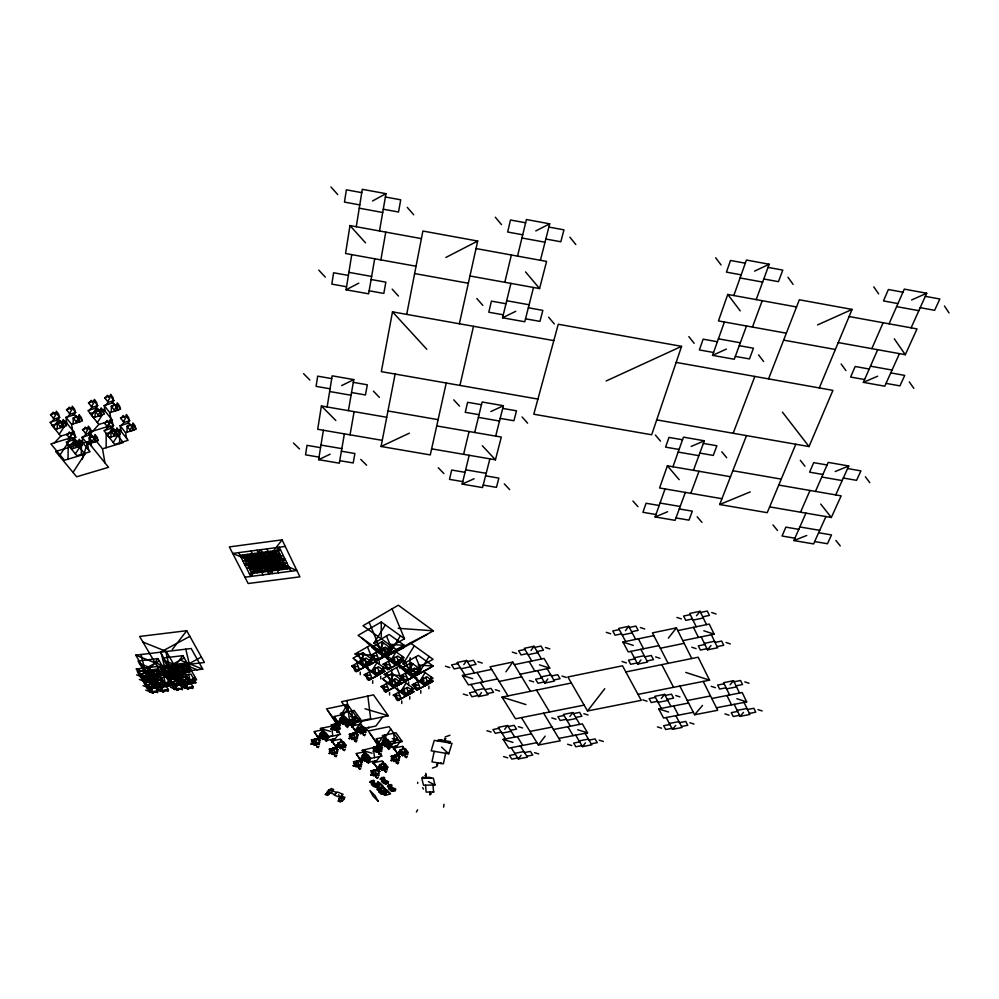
<?xml version="1.0" encoding="UTF-8"?>
<svg xmlns="http://www.w3.org/2000/svg" width="999" height="999" viewBox="0 0 999 999"><rect width="100%" height="100%" fill="white"/><g stroke="black" fill="none" stroke-linecap="round" stroke-linejoin="round"><path stroke-width="1.5" d="M386.488 666.383L386.488 663.723M387.4 659.39L387.4 656.705M116.596 435.339L116.608 429.47L110.989 431.181L110.964 437.05M117.02 410.402L117.045 404.495L111.339 406.256L111.326 412.162M119.643 443.656L119.655 429.57L106.206 433.653L106.144 447.714M367.52 730.281L366.371 730.144L367.52 730.306M389.56 695.017L389.56 692.444M391.733 672.739L391.745 670.092M392.083 679.495L392.108 673.338L382.305 678.783L392.058 685.614L401.86 680.207L396.615 667.519M392.382 684.415L392.395 681.805M394.268 663.286L384.378 656.281L394.33 650.661L404.208 657.717L394.268 663.286L394.293 656.992M100.787 415.397L100.824 409.503L95.155 411.251L95.117 417.145M394.617 661.825L394.63 659.14M396.628 697.364L396.64 694.792M94.718 441.97L94.768 436.113L89.186 437.812L89.136 443.656M397.565 690.634L397.577 688.049M378.858 753.995L379.995 753.958L378.871 753.745M399.85 668.219L399.875 665.559M401.748 703.483L401.773 700.936M81.319 455.182L81.468 441.171L68.232 445.192L68.019 459.178M403.421 678.321L403.446 675.686M411.501 678.046L404.32 681.93L413.986 688.736L404.183 694.093L404.258 688.036M404.632 692.981L404.67 690.409M78.746 422.19L78.821 416.308L73.214 418.044L73.127 423.913M78.834 446.778L78.896 440.934L73.364 442.619L73.289 448.451M384.927 743.156C385.327 742.769 382.942 741.295 384.34 742.644M408.579 684.59L408.603 681.98M409.902 672.127L387.162 655.993L410.314 642.931L433.067 659.315L409.902 672.127L410.114 657.654M409.74 699.15L409.777 696.578M62.762 427.11L62.85 421.241L57.28 422.964L57.18 428.821M411.113 668.955L411.201 662.699L401.261 668.244L411.026 675.149L420.966 669.667L415.646 656.905M411.551 673.826L411.588 671.191M415.671 686.962L415.709 684.352M393.469 749.013L394.605 749.025M394.605 748.925L393.494 748.763M416.683 680.132L416.733 677.509M420.754 693.169L420.804 690.584M388.524 690.471L385.427 692.145L423.426 671.415L433.091 678.309L423.151 683.741L423.289 677.597M423.801 682.517L423.851 679.894M417.669 783.441L417.694 782.192M428.871 688.761L428.933 686.163M443.606 807.155L444.006 804.332M386.738 417.282L321.403 405.981L317.707 429.283L382.267 440.359M421.428 238.611L349.975 225.587L345.554 253.509L416.059 266.246M344.393 433.853L339.31 463.186L318.619 459.677L323.376 430.257M327.135 406.968L332.168 375.824L353.783 379.595L348.401 410.651M374.7 258.766L368.631 293.818L346.066 289.785L351.748 254.62M356.256 226.736L362.3 189.31L385.964 193.669L379.508 230.969M350.037 434.827L354.121 411.638M380.869 259.89L385.764 232.105M553.821 340.609L392.495 311.85L381.331 371.64L537.924 399.076M446.228 383.017L430.282 454.92L381.069 446.478L395.129 374.063M406.718 314.385L422.889 231.031L477.697 241.046L459.353 323.763M434.24 751.335L431.98 761.875L443.394 763.798L445.666 753.283M459.94 385.414L473.489 326.286M463.598 454.333L469.068 431.518M504.82 282.292L511.363 254.995M489.885 458.841L482.567 487.574L462.175 484.103L469.18 455.294M474.712 432.492L482.117 401.998L503.409 405.719L495.666 436.113M533.503 287.475L524.775 321.765L502.559 317.782L510.914 283.391M517.532 256.119L526.423 219.53L549.7 223.826L540.422 260.289M384.902 743.318L384.103 742.831M431.63 448.838L495.454 459.802L501.298 437.087L436.713 425.924M469.955 275.986L539.572 288.574L546.578 261.413L476.036 248.551M388.399 744.455L390.372 745.042L388.411 744.58M392.52 757.754L393.681 757.866M393.656 757.991L392.52 757.854M398.089 760.389L399.25 760.501L398.089 760.489M406.156 757.092L405.045 756.805L406.193 756.98M375.949 786.513L376.486 784.739L378.072 786.338L375.562 787.075L373.976 785.489L376.486 784.739M386.188 783.491L386.738 781.705L388.324 783.303L385.801 784.053L384.215 782.454L386.738 781.705M383.204 793.793L383.741 792.032L385.314 793.618L382.817 794.355L381.243 792.769L383.741 792.032M437.087 764.784L437.687 762.836M444.543 740.646L445.154 738.648M393.419 790.796L393.968 789.035L395.529 790.621L393.019 791.358L391.446 789.772L393.968 789.035M448.738 753.795L452.01 743.368L434.315 740.359L431.156 750.823L448.738 753.795L441.558 747.102M82.18 459.428L87.825 441.733L108.541 467.307L76.648 476.773L55.644 451.486L87.825 441.733M385.989 793.83L387.125 790.396L390.534 793.843L385.09 795.429L381.668 791.995L387.125 790.396M681.58 346.341L651.685 434.777L533.803 414.223L558.266 324.25L681.58 346.341L606.206 380.969M330.057 753.496L328.896 753.333L330.07 753.433M332.467 748.214L333.629 748.376M333.591 748.488L332.467 748.338M730.494 476.723L667.394 465.809L659.577 487.987L721.952 498.701M796.54 306.955L727.771 294.43L718.443 320.916L786.338 333.191M685.351 492.407L675.087 520.342L655.094 516.945L665.059 488.923M672.939 466.77L683.466 437.137L704.332 440.784L693.468 470.317M746.503 325.986L734.277 359.253L712.537 355.369L724.4 321.99M733.815 295.529L746.428 260.052L769.193 264.248L756.193 299.613M354.757 763.149L355.906 763.286L354.782 763.323M690.809 493.356L699 471.278M752.447 327.06L762.212 300.711M361.288 762.112L362.437 762.262M362.687 759.877L361.563 759.615L362.712 759.777M362.387 762.399L361.276 762.212M364.373 757.23L363.236 756.967L364.385 757.13M367.145 759.14L366.046 758.828L367.182 758.99M369.23 756.643L368.082 756.505L369.243 756.568M367.145 762.274L368.306 762.412M368.831 759.627L369.992 759.764M368.256 762.549L367.145 762.374M369.942 759.914L368.818 759.727M733.166 433.279L754.844 376.448M378.896 766.62L380.032 766.733M379.083 768.768L380.232 768.88L379.108 768.93M380.02 766.845L378.883 766.733M380.781 766.146L381.93 766.258M381.918 766.37L380.794 766.283M795.803 444.243L767.232 512.674L719.68 504.52L746.49 435.614M768.556 378.883L799.337 299.775L852.085 309.415L819.305 387.937M429.882 794.979L430.669 792.981M386.326 768.755L387.475 768.868L386.351 768.93M390.796 760.376L391.958 760.514M391.908 760.664L390.796 760.501M396.353 763.011L397.515 763.149M397.49 763.248L396.366 763.161M441.695 740.247L440.634 739.947L441.745 740.084M444.605 738.536L445.729 738.648M445.679 738.823L444.592 738.661M656.718 419.88L809.028 446.565L832.916 390.359L676.148 362.412M800.536 512.187L810.002 490.472M871.827 348.639L883.128 322.739M825.936 516.558L813.586 543.918L793.868 540.559L805.931 513.124M815.459 491.421L828.196 462.4L848.75 465.984L835.701 494.917M899.45 353.634L884.764 386.188L863.361 382.355L877.696 349.7M889.06 323.826L904.307 289.123L926.71 293.244L911.1 327.834M769.655 506.893L831.318 517.482L841.146 495.854L778.758 485.064M838.236 342.57L905.306 354.695L917.02 328.908L849.113 316.533M358.691 768.368L359.84 768.506M360.352 765.746L361.501 765.883L360.339 765.871M359.802 768.643L358.691 768.518M373.251 763.373L374.388 763.511M374.35 763.648L373.239 763.523M370.617 774.812L371.74 774.949M372.29 772.215L373.414 772.352M374.138 769.817L375.274 769.954L374.163 770.042M371.728 775.062L370.604 774.974M373.364 772.527L372.277 772.377M378.746 771.166L379.87 771.29M376.136 777.397L377.272 777.534M379.857 771.415L378.733 771.328M377.247 777.672L376.136 777.559M385.739 771.628L384.652 771.315L385.776 771.478M416.408 812.025L417.57 809.839M377.822 788.149L383.291 786.538L379.845 783.066L374.375 784.677L377.822 788.149L378.721 786.513M436.551 764.66L437.649 764.759M437.624 764.922L436.588 764.884M440.472 763.273L441.558 763.386L440.484 763.486M311.426 742.12L312.362 740.534M320.542 733.578L322.802 729.782L327.123 735.514L318.306 737.362L313.961 731.643L322.802 729.782M319.805 735.801L320.754 734.19M318.082 747.639L319.018 746.066M331.368 727.06L332.342 725.436M341.97 713.511L347.415 704.432L357.38 718.106L336.576 722.489L326.486 708.903L347.415 704.432M326.461 741.358L327.422 739.76M340.547 718.468L342.869 714.585L347.165 720.429L338.224 722.314L333.903 716.495L342.869 714.585M340.909 718.955L339.922 720.604L342.857 724.5L346.341 719.342L347.427 719.68L346.316 719.367M338.024 732.692L339.011 731.068M329.358 751.41L330.319 749.837M346.591 726.273L347.577 724.637M336.114 746.628L344.917 744.804L340.671 739.135L331.855 740.971L336.114 746.628L338.386 742.894M337.774 745.154L338.736 743.568M335.926 756.88L336.875 755.306M349.388 736.525L350.374 734.914M344.33 750.661L345.304 749.088M356.131 731.755L365.047 729.894L360.839 724.113L351.885 725.998L356.131 731.755L358.479 727.946M357.979 730.144L358.978 728.508M425.124 672.627L420.354 680.331L426.66 684.802L431.406 677.11M401.273 690.796L407.679 687.287L413.973 691.72L407.567 695.204L401.273 690.796L406.019 683.129M419.268 668.456L414.485 676.173L408.116 671.665L412.924 663.923M414.323 645.816L403.084 663.91L417.969 674.487L429.108 656.468M407.567 695.204L412.3 687.549M400.162 679.008L395.392 686.688L389.036 682.23L393.818 674.537M355.956 742.095L356.955 740.496M385.352 624.937L373.913 643.181L389.135 653.995L400.462 635.826M383.379 667.195L378.571 674.912L372.127 670.404L376.96 662.674M402.485 656.48L397.652 664.248L391.208 659.677L396.054 651.897M364.548 735.751L365.559 734.14M370.979 658.453L366.121 666.196L359.628 661.65L364.485 653.895M390.072 647.627L385.202 655.419L378.708 650.811L383.591 643.006M353.584 763.96L354.558 762.399M362.5 755.469L364.835 751.772L368.968 757.367L360.189 759.153L356.031 753.571L364.835 751.772M362.038 757.804L363.037 756.231M360.027 769.342L361.001 767.806M373.726 749.3L374.737 747.714M377.897 744.267L398.613 740.022L389.086 726.673L368.244 731.006L377.897 744.267L383.454 735.526M396.953 737.699L388.936 749.5L382.679 740.846L385.102 736.987L389.21 742.682L380.307 744.505L376.173 738.823L385.102 736.987M368.481 763.236L369.48 761.675M383.391 741.42L382.367 743.019L385.826 737.986M127.685 427.085L129.72 423.901M129.982 430.02L132.018 426.835M113.249 442.47L118.119 434.877L112.612 427.934L103.933 430.581L109.453 437.5L118.119 434.877M380.169 754.794L381.181 753.221M121.091 418.681L123.139 415.484L125.462 418.444L123.401 421.628M113.936 434.89L115.984 431.705L113.674 428.796L111.613 431.968M371.091 773.026L372.09 771.49M388.811 748.551L389.835 746.965M107.705 435.539L112.612 427.934M377.585 768.206L386.351 766.433L382.292 760.913L373.514 762.687L377.585 768.206L379.932 764.56M380.594 765.396L379.595 766.945L383.004 761.875M104.97 423.601L107.043 420.417L109.366 423.364L107.305 426.548M114.323 410.052L116.396 406.868M89.823 438.586L91.896 435.414M111.975 407.068L114.048 403.871M92.158 441.483L94.218 438.311M73.014 472.402L84.903 454.095L71.453 437.624L50.887 443.906L64.46 460.252L84.903 454.095M377.447 778.358L378.446 776.835M391.321 758.541L392.345 756.967M98.164 415.035L100.25 411.85L97.89 408.866L95.792 412.063M107.605 401.498L109.703 398.301L107.343 395.292L105.245 398.476M75.375 453.896L80.32 446.328L74.725 439.473L66.184 442.07L71.791 448.913L80.32 446.328M97.34 422.54L102.31 414.935L96.691 407.842L87.949 410.552L93.594 417.619L102.31 414.935M397.789 753.733L406.668 751.922L402.647 746.29L393.731 748.101L397.789 753.733L400.212 750.012M385.951 772.314L386.95 770.778M400 752.322L401.036 750.749M91.683 415.459L96.691 407.842M74.001 443.394L76.074 440.234L78.421 443.106L76.349 446.278M83.117 430.294L85.202 427.11L87.55 430.032L85.464 433.204M91.396 406.531L93.506 403.334L91.121 400.337L89.023 403.521M59.366 455.969L71.453 437.624M69.755 447.04L74.725 439.473M397.677 763.973L398.701 762.412M67.245 435.139L69.343 431.968L71.716 434.877L69.618 438.049M76.236 421.79L78.347 418.606L75.961 415.659L73.851 418.831M406.356 757.804L407.392 756.231M60.327 426.685L62.438 423.514L60.052 420.579L57.93 423.751M69.418 413.349L71.541 410.164L69.143 407.18L67.008 410.364M59.216 434.228L64.261 426.648L58.554 419.655L49.95 422.315L55.669 429.283L64.261 426.648M53.484 427.247L58.554 419.655M53.459 418.294L55.594 415.109L53.184 412.15L51.036 415.334M463.798 664.635L466.595 660.489L474.45 672.976M371.728 783.228L374.238 782.479L372.652 780.881L370.13 781.63L371.728 783.228L372.103 782.654M399.937 752.334L403.346 747.277M405.969 750.936L402.56 755.993L399.8 752.147M385.639 765.471L382.242 770.491L379.458 766.72M388.486 741.683L385.04 746.753L382.23 742.856M368.244 756.393L364.797 761.413L361.963 757.604M382.679 740.846L390.759 729.02M362.1 757.791L365.559 752.759M406.044 754.545L407.23 752.821M342.482 794.817L338.624 799.5L342.345 800.973L344.355 798.975L340.622 797.502L341.546 796.153M381.968 780.182L384.503 779.432L382.917 777.834L380.382 778.583L381.968 780.182L382.367 779.607M358.054 730.207L361.576 725.137M364.31 728.895L360.801 733.965L357.917 730.019M338.624 799.5L340.472 796.815M339.623 798.501L340.547 797.152M397.365 760.739L398.551 759.015M403.459 753.583L402.272 755.306L407.367 754.27M344.18 743.818L340.671 748.863L337.762 745.004M355.656 715.734L347.39 727.584L340.834 718.731L349.175 706.842M337.912 745.192L341.421 740.134M394.805 759.764L393.606 761.5L398.663 760.476M379.008 790.534L381.518 789.797L379.932 788.211L377.422 788.948L379.008 790.534L379.395 789.972M470.979 684.402L478.683 696.553L481.468 692.569M340.06 720.704L343.619 715.621M385.602 769.118L386.813 767.394M319.992 735.851L323.551 730.793M326.361 734.515L322.814 739.572L319.855 735.664M399.85 742.007L397.028 746.016L388.124 747.826L390.996 743.818M377.098 775.187L378.321 773.451M383.092 768.131L381.88 769.867L386.9 768.855M422.427 777.384L423.489 777.484M423.464 777.684L422.415 777.559M425.224 775.311L426.298 775.424M505.906 671.827L512.774 662.062L530.432 691.333M426.261 775.624L425.237 775.549M374.613 774.188L373.389 775.936L378.384 774.937M531.018 650.499L534.028 646.278L541.483 659.003M389.223 787.524L391.745 786.787L390.172 785.189L387.649 785.938L389.223 787.524L389.622 786.962M379.632 756.593L376.735 760.626L367.957 762.412L370.891 758.378M388.474 745.254L389.697 743.543M429.857 793.818L430.894 793.905M385.914 744.317L384.677 746.028L389.785 744.979M430.869 794.13L429.87 794.068M432.629 791.795L433.691 791.907L426.173 792.107L425.524 785.189M433.666 792.082L432.654 792.045M379.82 751.523L381.056 749.799M377.297 750.574L376.049 752.284L381.118 751.248M368.107 760.002L369.355 758.278M504.72 729.345L507.504 725.511L514.785 737.1M359.628 766.133L360.889 764.41M365.634 759.04L364.373 760.751L369.405 759.74M537.499 670.666L544.83 683.041L547.802 678.983M357.18 765.159L355.919 766.895L360.914 765.883M382.717 716.895L375.886 726.023L355.095 730.369L362.137 721.216M511.176 747.677L518.331 758.953L521.103 755.269M364.16 732.404L365.434 730.706M521.453 717.607L538.399 745.029L545.167 736.113M625.461 630.656L628.771 626.311L635.651 639.385M143.207 673.813L145.742 670.479L151.811 680.694L143.394 681.668L137.288 671.478L145.742 670.479M355.544 738.773L356.843 737.075M361.65 731.493L360.352 733.191L365.472 732.13M151.923 666.52L157.967 658.616L172.003 682.692L152.26 684.989L137.987 660.988L157.967 658.616M143.394 681.668L145.916 678.371M248.888 557.717L251.898 553.796L261.176 572.24M343.906 747.389L345.217 745.679M353.072 737.849L351.773 739.547L356.855 738.498M569.88 716.458L572.864 712.562L579.782 724.362M153.696 672.589L156.269 669.243L162.275 679.47L153.834 680.456L147.777 670.242L156.269 669.243M172.24 649.55L186.726 630.706L204.433 662.487L158.092 667.956L139.635 636.45L186.726 630.706M247.702 565.147L250.687 561.263M253.646 558.99L260.801 549.687L272.69 573.613M256.631 556.705L259.653 552.772L268.856 571.241M149.613 684.552L152.148 681.268L158.129 691.345L149.763 692.307L143.731 682.242L152.148 681.268M153.834 680.456L156.393 677.147M253.122 566.083L256.119 562.2M255.394 564.148L258.404 560.252M335.477 753.621L336.8 751.91M341.471 746.453L340.159 748.151L345.204 747.115M152.26 684.989L158.242 677.26M149.763 692.307L152.285 689.048M254.895 569.592L251.923 573.451L242.557 555.032M257.854 567.345L250.799 576.448L238.649 552.634M267.22 555.307L270.267 551.373L279.383 569.88M333.079 752.672L331.755 754.382L336.763 753.358M587.512 710.976L641.246 700.336L622.514 665.796L567.882 676.96L587.512 710.976L604.757 688.711M168.082 670.891L170.679 667.544L176.611 677.797L168.144 678.783L162.175 668.543L170.679 667.544M160.04 683.341L162.612 680.044L168.544 690.147L160.152 691.108L154.171 681.031L162.612 680.044M260.826 565.072L263.848 561.188M264.897 561.975L282.08 539.86L299.925 576.835L248.152 583.516L229.358 546.903L282.08 539.86M265.934 562.762L268.981 558.853M358.216 719.892L355.157 723.838C341.596 725.411 344.73 727.747 349.313 721.765M176.711 663.598L182.892 655.644L196.628 679.844L176.773 682.142L162.8 658.041L182.892 655.644M168.144 678.783L170.742 675.474M262.587 568.593L259.578 572.452L250.287 554.008M271.978 556.568L279.245 547.24L290.921 571.241M274.975 554.283L278.059 550.337L287.1 568.868M160.152 691.108L162.7 687.849M178.634 669.655L181.269 666.296L187.138 676.573L178.659 677.559L172.727 667.307L181.269 666.296M271.366 563.698L274.413 559.802M273.676 561.75L276.723 557.842M630.918 651.373L637.699 664.085L640.971 659.914M174.35 681.68L176.948 678.371L182.805 688.498L174.388 689.472L168.481 679.357L176.948 678.371M273.114 567.22L270.08 571.078L260.889 552.609M276.099 564.959L268.931 574.1L256.993 550.199M279.108 562.687L282.168 558.778M338.186 734.889L335.052 738.86C323.439 740.509 323.326 743.006 329.408 736.713M178.659 677.559L181.269 674.238M176.773 682.142L182.892 674.375M280.831 566.208L277.784 570.079L268.656 551.585M346.154 722.889L347.477 721.203M174.388 689.472L176.973 686.201M343.681 722.002L342.345 723.688L347.477 722.614M575.686 735.139L582.479 746.615L585.451 742.869M668.343 638.124L676.435 627.884L691.783 658.541M184.84 680.469L187.475 677.147L193.269 687.3L184.827 688.274L178.983 678.134L187.475 677.147M337.575 729.332L338.911 727.647M184.827 688.274L187.45 684.989M335.14 728.433L333.791 730.119L338.898 729.058M696.503 615.721L700.037 611.288L706.48 624.625M325.986 738.049L327.335 736.35M317.595 744.355L318.956 742.657M323.589 737.125L322.227 738.823L327.285 737.774M315.234 743.431L313.861 745.129L318.881 744.08M661.35 698.376L664.622 694.38L670.991 706.48M701.173 636.863L707.517 649.825L711.013 645.566M666.196 717.557L672.464 729.332L675.711 725.474M679.844 686.063L694.617 714.747L702.522 705.419M730.069 684.79L733.553 680.706L739.522 693.044M127.26 423.476L129.695 420.704L126.136 416.146L120.454 417.882L124.026 422.427L129.695 420.704M734.178 704.345L740.059 716.345L743.493 712.412M121.578 425.199L124.026 422.427M111.089 428.396L113.561 425.624L109.977 421.091M105.444 430.119L107.929 427.335L113.561 425.624M106.381 426.973L112.35 420.304L103.709 409.365L90.16 413.549L98.851 424.438L112.35 420.304M89.161 435.077L91.683 432.292L88.062 427.797L82.48 429.508L86.101 433.991L91.683 432.292M92.795 431.118L98.851 424.438M83.566 436.775L86.101 433.991M111.451 403.271L113.948 400.537L110.315 395.891L104.608 397.664L108.242 402.31L113.948 400.537M73.227 439.922L75.799 437.137L72.153 432.667M105.732 405.045L108.242 402.31M67.67 441.62L70.255 438.823L75.799 437.137M95.167 408.316L97.702 405.569L94.056 400.949L88.374 402.722L92.045 407.33L97.702 405.569M67.845 438.736L74.038 432.03L65.26 421.241L51.923 425.349L60.752 436.101L74.038 432.03M89.485 410.077L92.045 407.33M54.47 442.807L60.752 436.101M73.077 415.159L75.687 412.4L71.99 407.817L66.371 409.565L70.067 414.148L75.687 412.4M67.445 416.895L70.067 414.148M57.043 420.117L59.69 417.357L55.981 412.799L50.387 414.535L54.108 419.093L59.69 417.357M51.449 421.853L54.108 419.093M375.649 784.427L374.2 785.913L375.299 787L376.735 785.526L375.537 784.452L376.71 785.164M377.647 789.372L379.096 787.886M385.889 781.393L384.44 782.879L385.527 783.978L386.975 782.492L384.865 780.244L381.568 781.218L383.641 783.316L386.938 782.342M378.733 790.459L380.182 788.985L378.983 787.924L380.157 788.636M382.904 791.72L381.468 793.194L382.542 794.28L383.978 792.806L382.792 791.745L383.966 792.457M393.119 788.711L391.67 790.197L392.757 791.283L394.193 789.809L395.267 790.546L392.12 787.587M371.803 780.569L370.354 782.055L371.453 783.154L372.902 781.668L371.703 780.594L372.877 781.305M336.738 792.544L329.258 789.585L327.272 791.595L334.74 794.555M330.357 792.819L327.772 795.416L325.349 794.467L327.922 791.857M329.907 789.834L331.206 788.523L333.641 789.497L332.342 790.808M331.006 793.069L333.004 791.058M339.935 797.352L343.019 794.267L337.275 791.995L334.203 795.092L339.935 797.352L338.611 794.68M339.273 799.762L337.974 801.061L340.397 802.01L341.695 800.711M341.271 797.751L342.582 796.453L345.005 797.414L343.693 798.713M437.412 740.883L438.748 739.66L450.324 741.633L448.926 742.844M404.508 638.736L381.256 621.99L358.092 635.389L381.343 651.872L404.508 638.736L392.07 608.841M355.07 653.97L370.092 645.379L385.302 656.156L370.279 664.635L355.07 653.97L370.192 655.057M373.913 643.181L389.16 634.465L404.383 645.391L389.135 653.995M372.714 659.677L362.737 652.659L352.934 658.254L362.912 665.234L372.714 659.677L367.445 646.89M391.808 648.875L381.83 641.758L371.89 647.427L381.868 654.495L391.808 648.875L386.488 636.001M358.142 670.704L351.648 666.183L358.004 662.562L364.51 667.107L361.176 664.01M359.628 661.65L366.021 658.016L372.527 662.587L356.044 671.728L359.253 670.079M377.11 660.002L370.604 655.406L377.06 651.748L383.566 656.343L380.132 653.271M378.708 650.811L385.202 647.115L391.708 651.748L375.05 660.988L378.234 659.352M375.224 661.45L385.102 668.406L375.312 673.9L365.422 666.982L382.667 657.642M433.354 630.831L398.002 650.761L362.987 625.749L398.326 605.207L433.354 630.831L398.164 628.284M370.592 679.37L364.148 674.887L370.517 671.316L376.96 675.811L373.589 672.689M372.127 670.404L378.534 666.808L384.977 671.328L368.544 680.406L371.703 678.746M389.56 668.768L383.117 664.223L389.573 660.601L396.016 665.159L392.545 662.062M391.208 659.677L397.714 656.031L404.158 660.614L387.55 669.78L390.684 668.144M384.228 674.425L399.263 666.046L414.135 676.585L399.113 684.864L384.228 674.425L399.188 675.511M403.084 663.91L418.331 655.406L433.216 666.083L417.969 674.487M400.699 698.95L397.652 700.649L404.845 696.69M408.691 694.592L405.644 696.278L412.849 692.332M419.68 688.598L416.658 690.284L423.888 686.313M427.784 684.19L424.775 685.863L432.018 681.88M387.412 691.083L381.056 686.65L387.425 683.129L393.781 687.574L390.359 684.427M389.036 682.23L395.442 678.683L401.798 683.154L395.417 682.692M406.381 680.631L400.025 676.148L406.481 672.577L412.837 677.072L409.315 673.95M408.116 671.665L414.622 668.069L420.979 672.602L414.548 672.127M393.294 695.167L399.65 691.683L405.956 696.091L399.588 699.55L393.294 695.167L399.625 695.629M412.25 684.777L418.718 681.231L425.012 685.701L418.556 689.223L412.25 684.777L418.631 685.239M420.354 680.331L426.848 676.773L433.154 681.268L426.66 684.802M372.552 200.961L385.964 193.669M165.834 685.551L160.577 688.398L162.712 692.02L167.969 689.173M177.522 679.357L172.228 682.217L174.363 685.876L179.633 683.016M157.555 690.371L152.298 693.219L150.137 689.61L155.407 686.75L153.421 678.483M186.576 675.586L181.281 678.446L179.158 674.762M188.037 678.134L182.755 681.006L184.852 684.665L190.122 681.805M180.145 683.89L174.875 686.75L176.985 690.384L182.243 687.524M195.317 677.522L182.917 684.253L177.934 675.624L190.409 668.88M190.634 682.679L185.364 685.539L187.45 689.173L192.707 686.325M397.59 685.451L400.674 683.778M404.433 681.68L407.517 680.007M408.641 679.357L411.713 677.697M412.55 677.21L415.621 675.549M416.783 674.874L419.842 673.226M423.426 671.415L430.532 667.569M389.573 689.872L392.669 688.186M393.431 687.749L401.735 683.428M420.629 673.014L413.474 676.897L423.151 683.741M156.843 670.242L151.523 673.114L153.709 676.798L159.016 673.925M152.198 676.398L148.464 675.049L143.219 678.021L141.021 674.337L146.329 671.478M149.051 676.048L143.744 678.908L145.929 682.567L151.224 679.707M184.241 658.016L171.691 664.797L176.736 673.526L189.211 666.783M164.435 669.692L151.948 676.435L146.803 667.732L159.353 660.976M159.54 674.812L154.233 677.684L156.393 681.343L161.688 678.483M165.647 671.778L153.184 678.508L158.267 687.1L170.667 680.394M171.266 668.543L165.934 671.415L168.094 675.112L201.373 657.005M152.735 682.242L147.452 685.102L149.625 688.736L154.895 685.888M181.83 667.295L176.511 670.179L178.646 673.875L183.953 671.003M173.913 673.126L168.606 675.998L170.754 679.67L176.049 676.81M163.187 681.031L157.904 683.89L160.052 687.524L165.322 684.677L168.906 685.863M189.872 636.351L160.402 652.197L172.29 672.727M347.277 722.252L347.889 722.564L347.153 722.14M380.706 673.613L383.853 671.965M372.677 678.096L375.836 676.435M376.536 675.936L379.695 674.288M395.666 665.247L398.788 663.611M399.9 662.886L403.009 661.251M391.758 667.432L394.88 665.796M346.066 289.785L358.803 283.142M445.879 257.455L477.697 241.046M364.048 667.207L367.245 665.571M360.189 669.38L363.399 667.744M365.422 666.982L372.902 663.161M387.162 655.993L404.12 647.315M535.764 230.931L549.7 223.826M387.4 654.008L390.572 652.397M383.166 656.405L386.338 654.782M394.33 650.661L401.698 646.902M379.258 658.616L382.442 656.992M384.378 656.281L391.783 652.497M410.314 642.931L427.097 634.353M368.206 664.847L371.403 663.224M341.658 385.589L353.783 379.595M502.559 317.782L515.784 311.301M318.619 459.677L330.182 454.17M381.069 446.478L409.353 433.179M754.57 271.116L769.193 264.248M490.846 411.563L503.409 405.719M712.537 355.369L726.385 349.088M462.175 484.103L474.15 478.733M817.557 324.912L852.085 309.415M911.6 299.962L926.71 293.244M691.196 446.441L704.332 440.784M863.361 382.355L877.646 376.223M655.094 516.945L667.594 511.738M719.68 504.52L750.212 491.92M835.214 471.528L848.75 465.984M793.868 540.559L806.755 535.476M346.928 722.265L360.614 719.392L354.096 710.439L340.347 713.348L347.128 722.289M445.092 736.962L449.962 735.227M432.417 768.069L437.162 766.395M65.934 417.37L74.6 414.685L80.27 421.715L71.628 424.375L65.934 417.37L66.808 423.139M104.183 405.519L112.987 402.797L118.569 409.927L109.79 412.637L104.183 405.519L105.22 411.288M89.161 432.23L110.04 425.849L123.289 442.557L102.51 448.801L89.161 432.23L91.483 446.253M82.055 437.237L90.659 434.615L96.216 441.508L87.637 444.105L82.055 437.237L82.992 443.032M120.055 425.661L128.796 423.002L134.266 429.995L125.549 432.629L120.055 425.661L121.154 431.456M127.06 426.298L132.73 424.575L136.251 429.095L130.607 430.806L127.06 426.298L127.073 432.167M376.685 785.376L373.401 786.338L371.328 784.252L374.613 783.278L376.685 785.376L373.838 786.101M377.385 789.06L383.516 787.249L387.362 791.133L381.243 792.931L377.385 789.06L381.968 793.468M394.168 789.66L390.884 790.634L388.823 788.561L392.532 787.612L393.706 790.159L391.246 790.883L390.072 788.336M381.88 790.596L383.941 792.669L380.669 793.631L378.609 791.558L382.305 790.621L383.479 793.169M381.118 793.393L383.941 792.669M466.595 660.489L457.055 662.499L464.972 674.949M534.028 646.278L524.275 648.339L531.793 661.026M628.771 626.311L618.693 628.433L625.649 641.47M700.037 611.288L689.722 613.461L696.228 626.76M457.754 663.598L451.585 664.897L454.17 668.955L460.339 667.657M467.282 661.6L473.489 660.289L476.036 664.36L469.842 665.671M524.937 649.45L518.618 650.786L521.078 654.919L527.385 653.596M534.677 647.402L541.033 646.066L543.456 650.224L537.112 651.548M619.305 629.582L612.787 630.956L615.059 635.202L621.578 633.841M629.37 627.459L635.926 626.086L638.161 630.357L631.618 631.73M690.297 614.635L683.616 616.033L685.751 620.367L692.419 618.968M700.599 612.462L707.317 611.051L709.402 615.409L702.709 616.82M461.026 668.756L470.529 666.758M528.046 654.707L537.762 652.672M622.177 634.977L632.217 632.866M692.994 620.142L703.271 617.981M340.035 722.639L345.167 721.553L344.68 717.394M348.501 720.991L342.657 722.215L339.847 718.418L345.704 717.182L348.501 720.991L344.18 719.705M337.125 723.651L339.935 727.434L334.128 728.646L331.306 724.874L338.324 723.264M341.458 722.602L344.68 721.927M333.616 725.374L336.788 724.712M344.118 723.164L347.302 722.502M320.442 728.458L334.128 725.599L333.803 725.049L333.067 725.449L334.103 725.624L340.547 734.39L327.048 737.212L320.442 728.458L330.507 731.43M388.286 715.734L356.618 722.377L341.508 701.723L373.476 694.867L388.286 715.734L364.972 708.741M331.493 729.083L336.588 728.009L336.101 723.863M512.774 662.062L490.059 666.808L508.029 695.878M676.435 627.884L652.434 632.891L668.131 663.348M497.539 678.92L468.444 684.927L462.425 675.486L491.658 669.392M514.335 664.66L544.093 658.466L549.75 668.131L520.129 674.25M658.978 645.579L628.246 651.922L622.951 642.032L653.833 635.601M677.797 630.606L709.24 624.05L714.123 634.19L682.829 640.659M319.942 737.799L328.346 736.138L325.524 732.404L319.755 733.616L322.59 737.337M315.147 739.023L318.306 738.361M321.403 737.712L324.575 737.05M311.401 739.934L317.133 738.736L319.955 742.444L314.235 743.631L311.401 739.934L315.684 741.196M358.079 732.155L366.458 730.494L363.711 726.723L357.867 727.946L360.627 731.705M353.097 733.403L356.293 732.742M359.428 732.092L362.637 731.418M349.3 734.327L355.107 733.129L357.854 736.862L352.06 738.061L349.3 734.327L353.584 735.601M311.576 744.105L316.596 743.056L316.134 738.948M349.488 738.523L354.583 737.462L354.083 733.328M499.113 681.468L521.678 676.822M660.351 648.251L684.178 643.344M333.042 748.313L336.201 747.664M337.887 747.127L346.216 745.466L343.456 741.77L337.699 742.969L340.472 746.653M332.08 752.871L329.295 749.213L335.027 748.039L337.799 751.698L329.483 753.371M474.85 690.496L484.253 688.561M541.171 676.872L550.799 674.899M634.315 657.754L644.255 655.706M704.357 643.368L714.522 641.283M475.524 691.558L469.43 692.806L471.928 696.74L478.022 695.491M484.927 689.635L491.046 688.373L493.518 692.319L487.4 693.568M541.82 677.959L535.576 679.245L537.962 683.241L544.193 681.967M551.436 675.986L557.704 674.7L560.052 678.721L553.796 680.007M634.914 658.865L628.483 660.177L630.681 664.285L637.112 662.974M644.842 656.83L651.311 655.494L653.471 659.64L647.015 660.951M704.907 644.505L698.326 645.854L700.386 650.049L706.967 648.701M715.072 642.419L721.69 641.058L723.713 645.279L717.107 646.628M478.683 696.553L488.074 694.63L480.407 682.454M544.83 683.041L554.42 681.081L547.152 668.681M637.699 664.085L647.602 662.062L640.883 649.313M707.517 649.825L717.644 647.764L711.375 634.765M377.385 746.191L380.582 745.541M382.43 745.004L390.709 743.331L388.037 739.622L382.217 740.821L384.902 744.53M376.286 750.786L373.589 747.102L379.383 745.916L382.068 749.6L373.801 751.273M388.611 744.305L382.33 735.614L396.016 732.779L402.247 741.52L385.926 744.792L384.727 735.114M375.362 747.327L378.509 746.678M385.814 745.179L388.973 744.53M368.544 758.853L362.225 750.311L375.587 747.027L374.8 747.364L381.993 756.118L365.746 759.427L364.585 749.837M584.128 705.119L515.509 718.781L502.022 697.102L571.378 683.004M625.849 671.94L698.176 657.23L709.552 680.157L638.024 694.392M362.125 759.752L370.367 758.079L367.669 754.432L361.925 755.606L364.623 759.24M356.193 765.359L353.484 761.75L360.364 760.227M366.608 758.965L363.449 759.602L362.937 755.394M400.037 754.295L408.254 752.622L405.631 748.938L399.812 750.124L402.447 753.795M393.793 759.977L391.158 756.33L398.126 754.794M404.445 753.521L401.248 754.158L400.824 749.912M353.671 765.883L361.888 764.21L359.19 760.601M391.371 760.489L399.563 758.803L396.94 755.169M387.824 767.182L382.093 768.331L379.445 764.735L385.177 763.586L387.824 767.182L383.641 765.958M374.7 769.942L377.847 769.317M379.657 768.868L384.677 767.856L384.178 763.785M373.626 774.387L370.966 770.816L376.673 769.68L379.32 773.251L371.166 774.937M507.504 725.511L498.264 727.347L505.594 738.898M572.864 712.562L563.424 714.435L570.392 726.198M664.622 694.38L654.869 696.303L661.301 708.378M733.553 680.706L723.588 682.679L729.607 694.992M498.901 728.371L492.919 729.557L495.317 733.316L501.298 732.13M508.141 726.535L514.16 725.349L516.533 729.133L510.514 730.306M564.035 715.471L557.904 716.683L560.189 720.516L566.308 719.305M573.476 713.598L579.632 712.374L581.88 716.233L575.736 717.444M655.431 697.364L649.125 698.626L651.236 702.547L657.529 701.31M665.172 695.441L671.528 694.18L673.588 698.139L667.257 699.387M724.113 683.766L717.657 685.052L719.63 689.06L726.086 687.787M734.09 681.793L740.584 680.506L742.507 684.54L736.026 685.826M501.935 733.141L511.163 731.33M566.92 720.341L576.336 718.481M658.104 702.359L667.819 700.449M726.61 688.86L736.55 686.9M529.994 731.43L552.022 727.097M687.3 700.524L710.514 695.966M536.938 742.669L508.716 748.151L503.121 739.385L531.48 733.828M553.471 729.507L582.317 723.863L587.562 732.829L558.841 738.411M693.343 712.275L663.598 718.056L658.703 708.89L688.586 703.034M711.775 698.488L742.195 692.532L746.703 701.91L716.433 707.791M538.399 745.029L560.277 740.796L543.618 713.186M694.617 714.747L717.682 710.277L703.234 681.418M377.197 789.685L378.596 789.41M391.196 790.509L392.595 790.234M381.006 793.506L382.392 793.231M514.76 753.333L523.888 751.56M579.095 740.896L588.423 739.098M669.342 723.463L678.958 721.603M737.125 710.364L746.965 708.466M515.397 754.32L509.478 755.456L511.813 759.103L517.707 757.966M524.512 752.559L530.457 751.41L532.754 755.069L526.823 756.218M579.695 741.907L573.638 743.069L575.861 746.777L581.893 745.616M589.01 740.109L595.092 738.935L597.265 742.669L591.196 743.83M669.892 724.487L663.661 725.699L665.709 729.507L671.927 728.308M679.507 722.639L685.764 721.428L687.762 725.262L681.518 726.46M737.637 711.413L731.268 712.637L733.179 716.52L739.547 715.296M747.464 709.515L753.87 708.279L755.744 712.187L749.35 713.411M383.978 783.204L385.377 782.929M373.751 786.225L375.149 785.951M518.331 758.953L527.435 757.192L520.329 745.891M582.479 746.615L591.783 744.829L585.039 733.316M672.464 729.332L682.055 727.484L675.836 715.684M740.059 716.345L749.862 714.46L744.043 702.422M387.412 786.675L388.811 786.4M380.144 779.332L381.556 779.058M369.905 782.367L371.316 782.105M285.252 546.441L232.705 553.421L255.756 563.174M280.582 549.999L240.047 555.369L249.787 559.49M260.227 553.933L243.144 556.193L247.265 557.942M278.621 551.498L261.463 553.771L265.572 555.519M244.368 558.591L261.426 556.343M262.662 556.181L279.795 553.908M262 557.492L244.955 559.74L249.063 561.475M280.369 555.069L263.237 557.33L267.345 559.078M245.317 560.476L262.362 558.229L258.254 556.48M263.599 558.066L280.719 555.806L276.623 554.058M242.932 561.038L283.366 555.706M245.904 561.625L262.937 559.378M264.173 559.215L281.293 556.967M284.69 558.453L244.318 563.748L254.008 567.844M247.115 564.01L264.136 561.775L260.04 560.039M265.372 561.613L282.455 559.365L278.371 557.629M264.41 562.337L247.402 564.572L251.498 566.296M282.729 559.939L265.647 562.175L269.742 563.911M245.205 565.484L285.539 560.189L275.849 556.056M248.614 566.945L265.609 564.722M266.833 564.56L283.903 562.325M246.578 568.181L286.863 562.912M266.171 565.871L249.188 568.081L253.271 569.805M284.465 563.473L267.407 565.709L271.491 567.432M249.563 568.818L266.533 566.595L262.45 564.86M267.769 566.433L284.815 564.21L280.744 562.474M250.137 569.954L267.108 567.732M268.331 567.582L285.377 565.347M251.336 572.315L268.281 570.104L264.211 568.381M269.518 569.942L286.538 567.732L282.467 565.996M249.425 573.776L289.61 568.543L279.97 564.447M244.917 577.21L296.853 570.466L274.038 560.776M135.739 655.157L191.184 648.513L202.76 669.155L147.889 675.586L135.739 655.157L157.043 663.623M136.326 668.968L159.828 666.196L164.922 674.912L141.533 677.647L136.326 668.968L145.417 672.564M161.151 666.033L184.79 663.249L189.773 672.002L166.246 674.762L161.151 666.033L170.217 669.642M148.464 675.049L140.022 676.048L143.794 677.384M163.436 665.771L165.484 674.225L173.976 673.239L171.928 664.76M142.77 679.72L166.134 676.997L171.166 685.601L147.902 688.299L142.77 679.72L151.786 683.279M167.457 676.847L190.959 674.1L195.879 682.742L172.49 685.451L167.457 676.847L176.461 680.406M165.26 684.565L156.855 685.539L160.527 686.837M155.469 686.862L147.078 687.824L145.03 679.457M169.73 676.573L171.766 684.977L180.195 684.003L178.172 675.586M180.207 675.349L182.23 683.766L190.684 682.779L188.674 674.362M347.627 722.976L346.728 722.539L347.365 722.964M325.349 794.467L327.21 794.292M434.965 784.952L423.526 785.239L421.803 778.371L433.279 778.084L434.965 784.952L428.396 781.668M389.148 644.28L404.383 645.391M385.202 651.286L391.708 651.748M370.604 655.406L377.085 655.881M397.677 660.152L404.158 660.614M418.144 664.997L433.216 666.083M366.071 662.112L372.527 662.587M383.117 664.223L389.56 664.697M351.648 666.183L358.079 666.645M378.559 670.866L384.977 671.328M400.025 676.148L406.431 676.61M364.148 674.887L370.554 675.349M426.748 680.806L433.154 681.268M381.056 686.65L387.425 687.112M407.617 691.258L413.973 691.72M381.418 791.096L382.904 791.22L378.971 791.82L386.076 789.585L382.879 788.398L377.784 789.897L380.981 791.083M319.031 457.13L305.544 454.832L307.005 445.329L320.567 447.652M339.747 460.664L353.196 462.949L354.895 453.509L341.383 451.211M462.787 481.618L449.488 479.358L451.673 470.042L465.034 472.327M483.204 485.102L496.453 487.362L498.876 478.109L485.564 475.836M655.956 514.522L642.919 512.3L646.066 503.259L659.165 505.494M675.973 517.932L688.973 520.154L692.344 511.163L679.283 508.928M794.917 538.199L782.055 536.013L785.888 527.135L798.8 529.345M814.647 541.558L827.459 543.743L831.505 534.927L818.631 532.729M320.979 445.079L341.833 448.638M465.646 469.817L486.201 473.326M660.039 503.046L680.182 506.493M799.849 526.948L819.717 530.344M330.07 388.798L316.096 386.363L317.67 376.148L331.718 378.596M351.548 392.532L365.472 394.955L367.307 384.802L353.309 382.355M479.033 414.697L465.259 412.3L467.619 402.297L481.456 404.707M500.187 418.369L513.911 420.754L516.52 410.814L502.722 408.416M679.083 449.475L665.584 447.127L668.968 437.4L682.529 439.772M699.812 453.084L713.261 455.419L716.882 445.766L703.358 443.406M822.901 474.475L809.602 472.165L813.698 462.649L827.072 464.972M843.318 478.034L856.568 480.332L860.913 470.879L847.602 468.556M329.633 391.521L351.074 395.254M478.384 417.37L499.512 421.041M678.159 452.072L698.863 455.669M821.777 477.023L842.182 480.569M387.974 410.964L438.099 419.655M732.829 470.716L781.243 479.108M346.553 286.75L331.843 284.116L333.591 272.764L348.389 275.424M369.155 290.796L383.816 293.431L385.851 282.155L371.104 279.508M503.284 314.822L488.798 312.225L491.408 301.124L505.969 303.746M525.524 318.806L539.959 321.391L542.844 310.377L528.334 307.767M713.561 352.485L699.375 349.95L703.134 339.173L717.382 341.733M735.339 356.393L749.462 358.916L753.471 348.226L739.272 345.666M864.597 379.545L850.624 377.048L855.181 366.496L869.217 369.018M886.026 383.379L899.937 385.876L904.744 375.412L890.771 372.889M414.635 273.564L468.344 283.254M783.628 340.135L835.364 349.463M348.888 272.352L371.64 276.448M506.705 300.736L529.095 304.77M718.418 338.823L740.346 342.769M870.466 366.171L892.045 370.055M361.763 192.645L346.366 189.81L344.468 202.098L359.777 204.907M385.389 196.99L400.724 199.812L398.526 212.013L383.279 209.216M525.624 222.789L510.489 220.005L507.654 232.018L522.714 234.79M548.876 227.06L563.96 229.845L560.826 241.77L545.829 239.023M745.304 263.199L730.494 260.477L726.448 272.14L741.171 274.837M768.044 267.382L782.791 270.105L778.446 281.668L763.773 278.983M902.946 292.207L888.386 289.523L883.466 300.924L897.951 303.584M925.324 296.328L939.834 299.001L934.639 310.314L920.204 307.667M359.253 208.192L382.717 212.487M521.94 237.987L545.017 242.22M740.059 277.947L762.637 282.08M896.615 306.618L918.83 310.689M353.484 761.75L357.692 762.986M370.966 770.816L375.137 772.04M366.146 756.842L370.367 758.079M329.295 749.213L333.554 750.461M404.033 751.373L408.254 752.622M373.589 747.102L377.834 748.351M324.051 734.877L328.346 736.138M391.158 756.33L395.367 757.567M341.958 744.218L346.216 745.466M362.225 750.311L372.115 753.221M362.162 729.22L366.458 730.494M392.295 738.573L402.247 741.52M331.306 724.874L335.627 726.148M386.463 742.082L390.709 743.331M350.499 716.37L360.614 719.392M503.571 756.593L507.692 757.854M534.577 752.672L538.698 753.933M486.938 730.731L491.133 732.03M503.121 739.385L512.974 742.407M518.356 726.648L522.552 727.934M567.607 744.23L571.74 745.504M463.336 694.055L467.644 695.391M577.722 729.769L587.562 732.829M599.213 740.209L603.346 741.495M495.354 689.722L499.65 691.071M502.022 697.102L525.911 704.57M551.798 717.894L555.993 719.205M445.417 666.196L449.8 667.582M462.425 675.486L472.702 678.708M583.841 713.698L588.036 715.022M477.872 661.675L482.255 663.061M529.358 680.519L533.666 681.88M657.442 726.897L661.575 728.196M642.819 699.862L647.027 701.211M562.012 676.073L566.321 677.447M658.703 708.89L668.581 712.037M689.897 722.739L694.03 724.05M724.912 713.873L729.045 715.197M512.312 652.11L516.695 653.521M539.485 664.859L549.75 668.131M545.429 647.477L549.812 648.888M675.736 695.541L679.944 696.89M711.213 686.325L715.421 687.687M622.065 661.5L626.373 662.899M736.837 698.713L746.703 701.91M758.016 709.615L762.15 710.951M622.951 642.032L633.279 645.404M744.792 681.88L749 683.266M655.631 656.905L659.939 658.316M685.764 672.414L709.552 680.157M606.268 632.33L610.676 633.766M640.334 627.534L644.73 628.983M691.758 647.202L696.078 648.626M703.82 630.769L714.123 634.19M726.011 642.494L730.331 643.93M676.947 617.444L681.355 618.905M711.725 612.524L716.121 613.998M150.15 688.036L146.441 686.75L154.833 685.776L158.516 687.075M174.75 685.189L171.129 683.89L179.57 682.916L183.154 684.215M153.172 674.962L144.405 671.79L164.286 669.442L172.852 672.664M154.221 676.161L150.487 674.812L158.953 673.826L162.65 675.174M185.177 683.99L181.606 682.679L190.072 681.693L193.606 683.016M168.519 674.487L164.847 673.139L173.339 672.14L176.973 673.501M179.008 673.264L175.387 671.902L183.891 670.903L187.487 672.277M177.61 672.102L169.081 668.88L189.073 666.533L197.402 669.78M153.946 691.096L157.755 692.594M145.742 690.109L149.55 691.608M136.588 674.862L140.434 676.385M161.726 685.389L165.534 686.887M147.577 680.419L151.411 681.93M153.484 684.402L157.305 685.901M139.323 679.42L143.157 680.931M164.373 689.897L168.182 691.395M151.274 686.6L155.082 688.099M156.156 688.91L159.965 690.409M143.044 685.614L146.865 687.112M178.309 681.518L182.118 683.029M164.161 676.523L167.994 678.034M189.161 687.037L192.957 688.536M155.369 674.625L159.216 676.148M176.049 683.728L179.857 685.239M180.919 686.051L184.728 687.549M147.078 673.626L150.936 675.149M167.795 682.742L171.616 684.24M158.067 679.195L161.888 680.706M178.671 688.249L182.467 689.747M162.188 682.067L171.166 685.601M144.867 675.861L148.714 677.384M149.8 678.196L153.634 679.707M170.442 687.262L174.251 688.761M326.636 793.156L329.058 794.118M180.357 671.703L184.191 673.226M172.04 670.704L175.886 672.227M182.979 676.286L186.801 677.809M186.925 679.195L195.879 682.742M169.78 672.939L173.614 674.462M174.7 675.287L178.521 676.81M161.476 671.94L165.322 673.463M186.563 682.517L190.359 684.028M172.44 677.522L176.261 679.033M155.869 671.328L164.922 674.912M180.744 668.406L189.773 672.002M181.668 660.714L202.76 669.155M142.907 642.045L166.346 651.485L178.172 672.04L154.907 662.524M164.161 660.401L174.226 664.497L179.258 673.239L169.231 669.13M173.314 668.306L177.585 670.054L179.72 673.751L175.449 672.002M175.961 672.889L180.232 674.637L182.342 678.321L178.084 676.573M170.442 671.216L180.457 675.324L185.414 683.953L175.437 679.844M162.75 669.542L167.008 671.291L169.156 674.987L164.91 673.239M179.558 679.12L183.816 680.881L185.926 684.54L181.668 682.779M139.385 663.348L149.326 667.432L154.77 676.673L150.549 674.924M165.434 674.125L169.68 675.873L171.816 679.545L167.57 677.797M182.168 683.653L186.426 685.414L188.524 689.048L184.266 687.287M148.376 671.241L152.597 672.989M169.056 680.344L173.302 682.105L175.424 685.751L171.191 683.99M144.555 672.04L154.458 676.136M151.074 675.811L155.295 677.559L161.114 687.399L156.918 685.651M145.792 674.113L155.694 678.221M171.703 684.864L175.936 686.625L178.047 690.259L173.814 688.498M137.874 672.477L142.083 674.213L144.281 677.896L140.085 676.148M153.247 679.47L157.467 681.218M154.758 682.005L158.966 683.766M140.609 677.035L144.805 678.783L146.99 682.442L142.807 680.694M150.899 682.692L160.764 686.812M157.43 686.525L161.626 688.274L163.774 691.895L159.578 690.134M144.318 683.229L148.501 684.977L150.674 688.611L146.503 686.85M147.015 687.724L151.199 689.485L153.359 693.094L149.188 691.333M252.31 561.051L256.418 562.787M255.107 563.561L259.191 565.297M261.701 566.833L271.353 570.916M254.745 565.871L258.841 567.594M256.88 567.082L260.964 568.806M256.518 569.38L260.602 571.103M258.366 552.947L268.094 557.08M270.617 558.641L274.713 560.389M273.376 561.163L277.472 562.899M273.002 563.486L277.085 565.209M275.125 564.697L279.208 566.421M250.874 555.169L254.995 556.918M257.517 558.478L267.22 562.587M262.562 561.351L272.24 565.459M274.75 567.007L278.821 568.731M250.524 557.504L254.633 559.253M252.672 558.728L256.768 560.464M269.231 552.747L273.339 554.495M268.856 555.082L272.964 556.83M270.991 556.306L275.087 558.054M324.975 736.825C324.413 737.312 325.961 739.135 324.525 732.617M372.802 781.693L373.963 782.404M376.635 785.551L377.809 786.263M380.07 789.01L381.243 789.722M423.801 778.321L422.502 777.534L429.995 777.347L431.268 778.134M383.878 792.831L385.052 793.543M383.554 777.11L384.827 777.934M387.375 780.993L388.648 781.817M390.809 784.465L392.083 785.301M394.605 788.311L395.866 789.135M373.289 780.157L374.563 780.993M377.135 784.028L378.409 784.852M380.582 787.487L381.843 788.311M384.378 791.32L385.651 792.145M342.907 746.191L341.87 746.365L343.032 746.453L342.445 741.982M394.518 687.337L404.183 694.093M392.108 673.338L401.86 680.207M411.201 662.699L420.966 669.667M381.568 781.218L384.103 783.066M388.823 788.561L391.346 790.396M421.466 682.542L425.012 685.701M405.956 669.33L414.135 676.585M415.172 678.096L418.718 681.231M391.171 658.841L399.263 666.046M402.972 669.455L406.481 672.577M377.31 649.013L385.302 656.156M386.113 657.504L389.573 660.601M362.187 638.299L370.092 645.379M373.638 648.676L377.06 651.748M402.497 692.919L405.956 696.091M396.216 688.523L399.65 691.683M384.016 679.982L387.425 683.129M367.157 668.194L370.517 671.316M354.695 659.477L358.004 662.562M293.431 443.019L299.513 448.938M360.776 459.39L366.621 465.234M321.403 405.981L335.826 420.504M303.596 373.688L309.865 380.045M438.299 467.757L443.906 473.576M373.364 391.108L379.383 397.377M504.295 483.878L509.677 489.61M318.768 270.105L325.324 277.135M482.342 445.754L495.454 459.802M453.746 399.875L459.528 406.106M392.495 311.85L426.798 349.263M392.17 289.123L398.451 296.054M349.975 225.587L365.547 242.869M522.077 416.995L527.609 423.139M330.944 186.975L337.737 194.568M632.941 501.011L637.949 506.68M476.823 298.501L482.829 305.394M407.255 207.33L413.748 214.81M697.152 516.77L701.947 522.365M667.394 465.809L679.183 479.67M548.626 317.195L554.37 323.976M655.381 435.04L660.501 441.096M525.574 271.915L539.572 288.574M495.317 217.208L501.51 224.638M772.951 524.925L777.522 530.481M68.232 445.192L76.886 455.731L90.085 451.76L81.468 441.171M721.802 451.773L726.685 457.754M57.28 422.964L60.976 427.472L66.533 425.761L62.85 421.241M66.608 434.365L70.255 438.823M73.364 442.619L76.985 447.053L82.505 445.379L78.896 440.934M569.905 237.2L575.811 244.518M73.214 418.044L76.886 422.577L82.48 420.854L78.821 416.308M89.186 437.812L92.782 442.257L98.352 440.571L94.768 436.113M835.888 540.447L840.259 545.916M106.206 433.653L114.723 444.33L128.134 440.297L119.655 429.57M95.155 411.251L98.789 415.834L104.445 414.098L100.824 409.503M104.346 422.814L107.929 427.335M110.989 431.181L114.56 435.664L120.167 433.966L116.608 429.47M688.848 336.613L694.13 343.306M820.728 504.07L831.318 517.482M111.339 406.256L114.947 410.864L120.642 409.103L117.045 404.495M800.324 460.314L804.969 466.258M782.404 412.1L809.028 446.565M313.174 741.408L314.735 743.443M315.721 744.742L317.282 746.777M758.541 354.857L763.573 361.451M319.867 740.409L314.722 732.642M331.106 750.699L332.642 752.722M333.616 754.008L335.14 756.018M727.771 294.43L740.209 310.864M865.371 476.773L869.804 482.642M321.553 735.077L323.114 737.125M324.113 738.436L325.662 740.484M326.785 734.677L328.334 736.713M330.644 739.784L332.18 741.807M337.724 749.687L332.605 741.97M355.332 763.261L356.818 765.246M357.767 766.508L359.253 768.493M339.535 744.442L341.059 746.478M342.033 747.776L343.556 749.799M715.671 257.754L721.078 264.972M361.85 762.225L356.755 754.557M333.142 726.323L334.702 728.408M335.689 729.732L337.237 731.805M339.872 725.349L334.665 717.507M372.839 772.339L374.313 774.312M375.237 775.561L376.698 777.522M351.161 735.801L352.697 737.861M353.658 739.16L355.182 741.208M363.798 757.092L365.297 759.103M366.233 760.376L367.719 762.374M368.656 756.543L370.13 758.528M372.34 761.525L373.813 763.498M379.295 771.29L374.225 763.648M381.356 766.245L382.817 768.231M383.741 769.492L385.202 771.478M346.853 719.567L348.376 721.653M350.674 724.774L352.197 726.847M357.817 734.802L352.635 727.01M359.765 729.407L361.288 731.48M362.25 732.804L363.773 734.864M375.499 748.588L376.985 750.611M377.934 751.91L379.408 753.92M841.121 363.973L845.891 370.529M382.055 747.577L376.898 739.822M358.691 718.905L360.189 720.953M365.472 728.196L366.945 730.232M393.107 757.829L394.555 759.839M395.479 761.113L396.928 763.111M787.961 277.247L793.094 284.353M384.153 742.294L385.639 744.342M386.576 745.641L388.049 747.677M388.911 741.845L390.372 743.868M392.57 746.915L394.031 748.938M399.575 756.805L394.443 749.088M401.785 751.61L403.234 753.646M404.158 754.919L405.606 756.942M909.302 381.905L913.835 388.361M894.292 338.836L905.306 354.695M873.788 286.85L878.645 293.906M944.455 305.994L949.05 312.949M476.998 672.439L482.954 681.93M517.27 736.613L522.789 745.416M397.078 752.746L399.45 756.618M379.583 743.518L381.918 747.389M376.223 741.97L381.643 750.986L369.942 733.341M536.5 690.097L549.625 712M529.183 661.575L534.902 671.203M567.857 726.698L573.164 735.626M355.382 730.756L357.679 734.615M376.873 767.232L379.17 771.103M359.453 758.179L361.713 762.037M337.475 721.303L339.722 725.162M334.827 720.129L340.06 729.12L328.259 711.3M381.63 793.755L378.871 788.96L383.966 787.462L386.725 792.269L381.031 793.88L379.857 791.345M335.377 745.641L337.587 749.5M317.545 736.363L319.717 740.222M422.677 787.649L423.476 789.098M638.349 638.823L643.568 648.763M673.601 705.968L678.433 715.172M661.788 664.635L673.576 687.312M246.403 555.756L250.374 563.586M250.649 564.148L254.583 571.89M249.213 555.394L253.159 563.211M253.446 563.773L257.355 571.528M247.777 554.345L257.093 572.777M254.146 554.745L258.079 562.574M258.354 563.136L262.25 570.891M251.024 550.986L263.024 574.862M256.955 554.37L260.876 562.2M261.151 562.762L265.035 570.529M254.408 553.471L263.661 571.915M329.258 789.585L330.132 791.333M264.747 553.334L268.631 561.188M268.918 561.75L272.764 569.517M341.483 799.237L342.345 800.973M267.557 552.959L271.441 560.814M271.716 561.376L275.562 569.155M266.134 551.91L275.274 570.404M266.783 548.888L278.609 572.839M693.481 627.335L698.438 637.437M726.947 695.516L731.53 704.857M275.337 551.935L279.183 559.802M279.458 560.364L283.279 568.156M272.802 551.036L281.88 569.542M272.515 552.31L276.373 560.164M276.648 560.726L280.482 568.518M425.774 773.338L426.236 774.412M425.711 677.397L427.972 682.816L423.738 685.127L421.491 679.72M413.474 668.693L415.734 674.138L411.513 676.46L405.744 662.424M417.582 681.855L419.83 687.262L415.621 689.547L413.386 684.153M405.344 673.201L407.592 678.621L403.396 680.943L401.148 675.524M396.566 656.668L398.838 662.137L394.605 664.497L392.345 659.04M406.556 687.899L408.778 693.281L404.607 695.554L402.385 690.184M384.066 647.764L386.326 653.246L382.093 655.644L379.832 650.162M388.436 661.238L390.696 666.683L386.488 669.043L384.24 663.598M394.318 679.308L396.553 684.715L392.382 687.012L390.159 681.618M398.539 692.295L400.749 697.664L396.615 699.924L394.405 694.555M369.093 622.19L381.343 651.872M376.573 641.67L381.868 654.495M386.85 672.964L392.058 685.614M375.936 652.384L378.184 657.854L373.988 660.227L371.74 654.77M386.301 683.741L388.524 689.135L384.378 691.42L382.167 686.038M377.41 667.432L379.645 672.864L375.474 675.199L373.251 669.78M364.897 658.653L367.145 664.098L362.974 666.458L360.739 661.013M369.393 671.94L371.616 677.359L367.482 679.67L365.259 674.263M357.692 652.472L362.912 665.234M356.893 663.199L359.116 668.643L354.97 670.978L352.759 665.546M425.749 775.461L426.248 777.434M429.882 792.02L430.369 793.968M141.084 654.507L145.941 674.362L165.784 672.027L160.976 652.135M138.599 668.706L140.672 677.135L149.113 676.148L147.04 667.707M155.444 678.246L157.492 686.625L165.896 685.651L163.861 677.26M149.076 667.469L151.136 675.911L159.603 674.924L157.542 666.47M173.976 664.522L176.024 673.001L184.528 672.002L182.492 663.511M165.772 651.56L170.579 671.465L190.547 669.13L185.789 649.163M135.639 428.309L135.152 425.886L132.867 422.952L133.342 425.374M129.071 419.905L128.596 417.482L126.286 414.523L126.761 416.945M125.549 432.629L126.661 438.436M120.017 408.304L119.555 405.894L117.208 402.897L117.67 405.307M113.312 399.725L112.862 397.315L110.502 394.305L110.951 396.703M119.543 433.179L119.093 430.756L116.783 427.847L117.233 430.257M112.937 424.825L112.487 422.402L110.165 419.468L110.602 421.878M109.79 412.637L110.839 418.406M103.809 413.286L103.384 410.876L101.024 407.904L101.461 410.314M97.065 404.77L96.653 402.36L94.281 399.35L94.693 401.76M102.51 448.801L104.957 462.887M97.727 439.797L97.315 437.375L94.98 434.478L95.392 436.9M91.046 431.506L90.647 429.083L88.299 426.161L88.699 428.583M87.637 444.105L88.586 449.912M81.843 420.055L81.456 417.644L79.071 414.685L79.458 417.107M81.881 444.605L81.493 442.17L79.146 439.298L79.533 441.72M75.037 411.6L74.65 409.19L72.265 406.218L72.64 408.616M75.162 436.351L74.788 433.928L72.427 431.031L72.79 433.454M71.628 424.375L72.515 430.157M65.897 424.975L65.534 422.565L63.137 419.617L63.499 422.028M59.041 416.558L58.691 414.148L56.281 411.188L56.631 413.598M404.607 749.15L405.132 753.258M393.618 733.278L394.83 742.956M395.929 755.369L396.441 759.465M392.17 756.131L392.682 760.227M387.025 739.834L387.537 743.955M383.229 740.609L383.741 744.73M378.371 746.128L378.871 750.237M380.444 764.535L380.944 768.606M374.6 746.89L375.112 750.998M367.857 696.066L370.641 718.756L349.775 723.139L347.078 700.524M373.351 748.039L374.538 757.642M375.674 769.879L376.161 773.938M371.965 770.616L372.452 774.675M366.67 754.632L367.157 758.728M362.687 726.947L363.186 731.081M358.891 727.734L359.39 731.88M358.191 760.801L358.678 764.872M351.685 710.951L352.859 720.716L343.906 722.589L342.757 712.836M354.483 761.55L354.97 765.621M350.312 734.115L350.799 738.249M340.871 718.206L341.358 722.364M338.698 742.756L339.185 746.865M332.33 724.662L332.804 728.808M331.618 726.111L332.754 735.788L323.926 737.637L322.802 727.959M334.028 748.239L334.503 752.334M330.294 749.013L330.781 753.109M320.766 733.403L321.241 737.524M312.4 739.722L312.862 743.83M432.954 785.002L433.591 791.932M354.87 665.684L354.92 668.331M360.227 672.027L360.277 674.662M362.899 661.126L362.937 663.798M362.737 652.659L362.824 658.965M368.244 667.507L368.269 670.167M367.42 674.425L367.445 677.047M373.938 654.857L373.963 657.554M372.702 680.706L372.727 683.316M375.262 667.694L375.312 673.9M379.27 661.288L379.283 663.96M382.08 650.237L382.093 652.946M381.83 641.758L381.855 648.151M381.256 621.99L381.293 637.062M380.719 676.236L380.719 678.87M384.378 686.238L384.378 688.835M132.73 424.575L132.73 430.457M364.36 734.902L363.174 734.802L364.36 734.927M364.885 732.067L366.059 732.217L364.885 732.017M368.032 727.484L369.193 727.597L368.032 727.484M373.214 751.211L374.388 751.323L373.214 751.211M374.925 748.526L376.086 748.676L374.937 748.451M376.798 746.141L377.972 746.253L376.798 746.116M380.532 751.198L381.705 751.335L380.569 751.098M381.468 747.514L382.629 747.652L381.481 747.464M381.643 742.806L382.817 742.919L381.643 742.781M381.843 744.942L383.017 745.079L381.855 744.892M386.313 744.193L387.749 744.655L386.313 744.193M387.462 747.614L388.636 747.739L387.462 747.614M388.324 741.782L389.498 741.92L388.336 741.733M395.179 746.216L396.341 746.328L395.179 746.216M399.213 752.085L400.387 752.222L399.225 752.035M399.45 754.233L400.611 754.37L399.463 754.183M401.198 751.56L402.372 751.673L401.198 751.535M403.858 753.458L405.02 753.596L403.871 753.408M406.78 754.22L407.942 754.357L406.793 754.17M310.989 744.018L312.163 744.18L310.989 743.993M312.587 741.32L313.761 741.483L312.6 741.27M314.56 738.935L315.734 739.11L314.573 738.885M316.695 746.69L317.869 746.852L316.695 746.69M318.294 744.005L319.468 744.168L318.319 743.955M319.268 735.589L320.442 735.751L319.268 735.564M319.355 737.712L320.529 737.874L319.355 737.687M319.28 740.321L320.454 740.484L319.28 740.296M320.966 734.989L322.153 735.152L320.966 734.989M326.211 734.59L327.372 734.752L326.211 734.565M326.698 737.687L327.872 737.861L326.71 737.637M330.906 728.995L332.093 729.17L330.919 728.945M332.555 726.236L333.741 726.41L332.555 726.236M331.593 741.733L332.754 741.895L331.606 741.683M334.528 723.863L335.701 724.025L334.553 723.788M333.216 739.035L334.378 739.21L333.216 739.035M336.651 731.718L337.824 731.88L336.651 731.693M337.724 726.685L338.886 726.872L337.774 726.585M338.299 728.97L339.485 729.145L338.311 728.945M339.323 720.429L340.509 720.604L339.348 720.354M337.187 744.917L338.349 745.079L337.2 744.867M339.273 725.262L340.459 725.436L339.298 725.187M339.448 722.552L340.634 722.727L339.46 722.502M337.3 747.052L338.474 747.215L337.312 747.002M341.121 719.779L342.307 719.942L341.134 719.73M338.948 744.355L340.11 744.53L338.948 744.33M342.008 721.016L343.181 721.191L342.02 720.978M344.081 721.84L345.741 722.489L344.093 721.79M344.618 747.027L345.791 747.202L344.63 747.015M348.901 738.436L350.075 738.598L348.913 738.411M350.574 735.714L351.76 735.876L350.599 735.639M351.611 726.76L352.784 726.935L351.636 726.71M353.296 724.025L354.47 724.188L353.309 723.975M352.51 733.328L353.683 733.491L352.51 733.303M356.456 721.528L357.605 721.715L356.493 721.44M354.595 741.133L355.769 741.295L354.595 741.108M358.117 718.818L359.278 718.98L358.117 718.793M356.268 738.411L357.442 738.586L356.268 738.411M357.33 729.944L358.504 730.107L357.342 729.894M357.23 734.715L358.404 734.889L357.242 734.677M357.48 732.067L358.666 732.23L357.505 732.017M359.178 729.32L360.364 729.495L359.203 729.245M362.05 731.343L363.224 731.505L362.063 731.318M342.982 749.687L344.131 749.887L342.994 749.65M394.368 755.331L395.517 755.519L394.368 755.331M399.001 756.693L400.162 756.892L399.013 756.68M330.532 750.574L331.68 750.811L330.619 750.461M334.565 755.881L335.714 756.118L334.565 755.881M337.163 749.55L338.299 749.799L337.175 749.537M336.201 753.221L337.337 753.458L336.238 753.159M356.655 760.739L357.792 760.976L356.655 760.739M361.401 757.479L362.537 757.717L361.413 757.454M379.408 748.551L380.532 748.788L379.408 748.551M374.925 760.751L376.049 760.988L374.937 760.739M353.122 765.734L354.245 766.021L353.122 765.734M377.834 774.787L378.946 775.062L377.834 774.787M383.516 767.919L384.627 768.194L383.516 767.919M387.3 791.82L384.49 795.129L382.205 792.831L385.027 789.522L387.3 791.82M377.759 782.205L374.912 785.526L377.222 787.836L380.057 784.515L377.759 782.205M382.068 777.522L380.607 779.008L381.705 780.119L383.154 778.621L382.068 777.522M389.323 784.877L387.874 786.363L388.961 787.449L390.409 785.963L389.323 784.877M375.037 783.316L372.577 784.04L373.763 786.6L376.223 785.863L375.037 783.316M385.289 780.281L382.817 781.006L384.016 783.566L386.476 782.841L385.289 780.281M374.15 783.778L371.69 784.515L375.636 783.928L374.15 783.778M384.403 780.743L381.943 781.48L385.889 780.881L384.403 780.743M391.658 788.086L389.198 788.81L393.119 788.223L391.658 788.086M383.141 778.258L381.955 777.547L384.228 779.357L383.141 778.258M386.963 782.13L385.776 781.43L388.049 783.241L386.963 782.13M390.397 785.614L389.21 784.902L391.483 786.712L390.397 785.614M380.382 783.903L378.184 782.08L382.692 786.225L380.382 783.903M387.662 791.233L385.452 789.397L389.935 793.531L387.662 791.233M378.072 801.111L373.027 796.078L369.905 790.509L374.937 795.529L378.072 801.111"/></g></svg>
